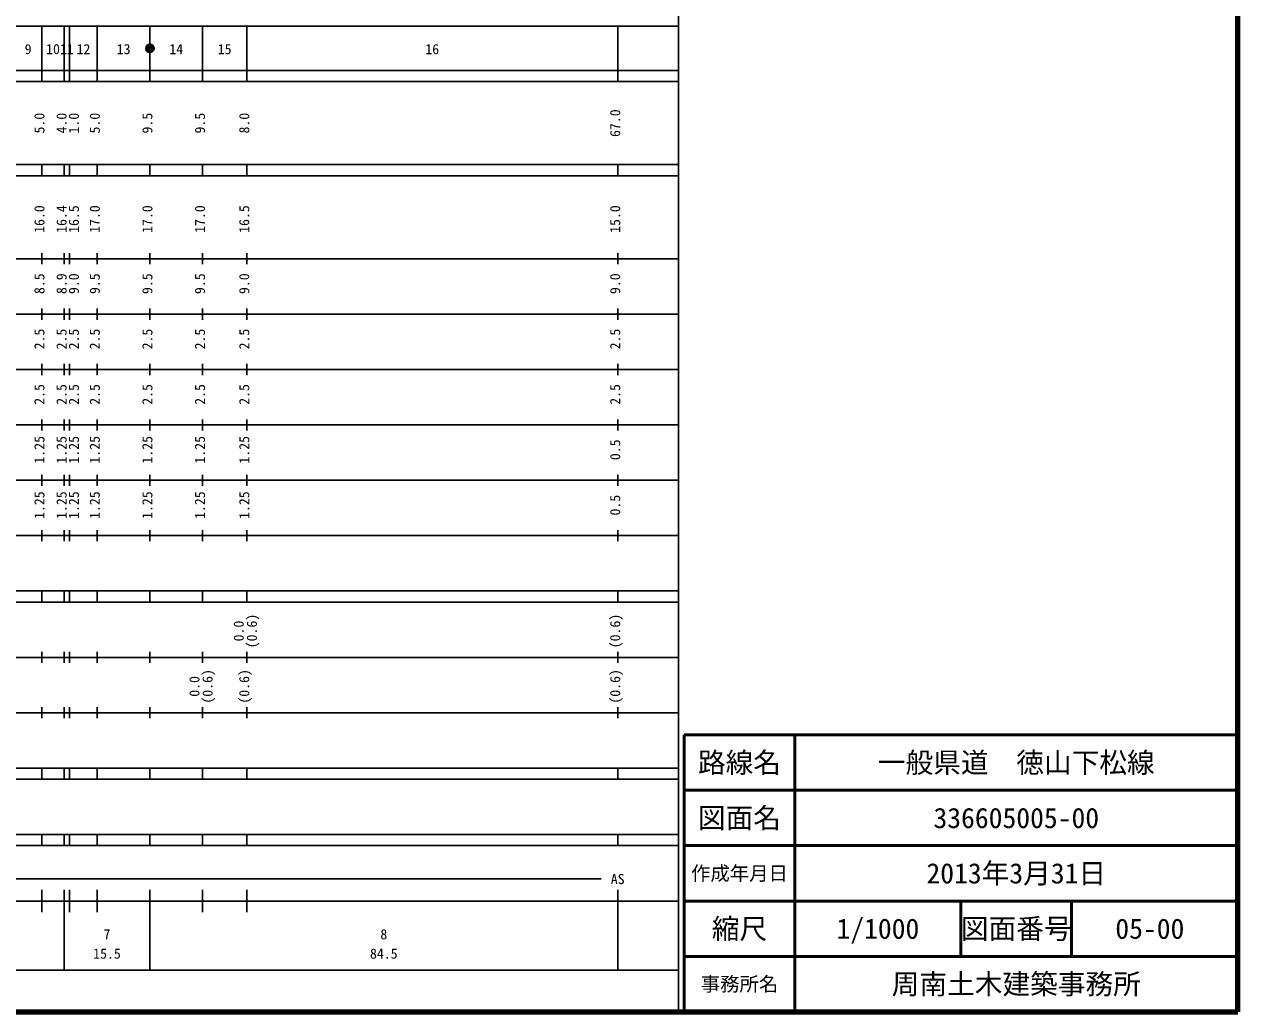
# Model space of a CAD drawing. Units: millimetres on the paper, enlarged 1000 times. Extents: x 40000 to 680000, y 20000 to 380000.
# Drawn here: x 460806 to 680000, y 20000 to 198357 of the extents above; entities that cross this region are included whole.
import ezdxf
from ezdxf.enums import TextEntityAlignment as Align

# ---------------------------------------------------------------- set-up
doc = ezdxf.new("R2010")
doc.units = ezdxf.units.MM
doc.header["$LTSCALE"] = 1000
for name, color, linetype, lineweight in [('M-BGD', 7, 'Continuous', 25), ('M-TTL', 2, 'Continuous', 13), ('M-TTL-BAND', 7, 'Continuous', 25), ('M-TTL-FRAM', 2, 'Continuous', 50), ('M-TTL-LINE', 7, 'Continuous', 50)]:
    doc.layers.add(name, color=color, linetype=linetype, lineweight=lineweight)
doc.layers.add('M-TTL-TXT', color=7, linetype='Continuous')
doc.styles.add('ＭＳ ゴシック', font='')
doc.styles.get('ＭＳ ゴシック').set_extended_font_data('MS Gothic')

msp = doc.modelspace()

# ---------------------------------------------------------------- hatches: boundary and pattern name
at = {"layer": 'M-BGD'}
msp.add_hatch(color=256, dxfattribs=at).paths.add_polyline_path([(484250, 194000, 1), (482750, 194000, 1)])

# ---------------------------------------------------------------- linework, layer by layer
msp.add_lwpolyline([(484250, 194000, 1), (482750, 194000, 1)], format="xyb", close=True, dxfattribs=at)
at = {"layer": 'M-TTL', "lineweight": 140}
for p, q in [((680000, 20000), (680000, 380000)), ((680000, 20000), (680000, 380000)), ((680000, 20000), (680000, 380000)), ((680000, 20000), (680000, 380000)), ((680000, 20000), (680000, 380000)), ((680000, 20000), (680000, 380000)), ((40000, 20000), (680000, 20000))]:
    msp.add_line(p, q, dxfattribs=at)
at = {"layer": 'M-TTL-BAND'}
for p, q in [((579000, 20000), (579000, 370000)), ((68000, 198000), (579000, 198000)), ((464000, 188000), (464000, 198000)), ((468000, 188000), (468000, 198000)), ((469000, 188000), (469000, 198000)), ((474000, 188000), (474000, 198000)), ((483500, 188000), (483500, 198000)), ((493000, 188000), (493000, 198000)), ((501000, 188000), (501000, 198000)), ((568000, 188000), (568000, 198000)), ((40000, 190000), (579000, 190000)), ((40000, 188000), (579000, 188000)), ((40000, 173000), (579000, 173000)), ((40000, 171000), (579000, 171000)), ((464000, 171000), (464000, 173000)), ((468000, 171000), (468000, 173000)), ((469000, 171000), (469000, 173000)), ((474000, 171000), (474000, 173000)), ((483500, 171000), (483500, 173000)), ((493000, 171000), (493000, 173000)), ((501000, 171000), (501000, 173000)), ((568000, 171000), (568000, 173000)), ((40000, 156000), (579000, 156000)), ((464000, 155000), (464000, 157000)), ((468000, 155000), (468000, 157000)), ((469000, 155000), (469000, 157000)), ((474000, 155000), (474000, 157000)), ((483500, 155000), (483500, 157000)), ((493000, 155000), (493000, 157000)), ((501000, 155000), (501000, 157000)), ((568000, 155000), (568000, 157000)), ((464000, 145000), (464000, 147000)), ((468000, 145000), (468000, 147000)), ((469000, 145000), (469000, 147000)), ((474000, 145000), (474000, 147000)), ((483500, 145000), (483500, 147000)), ((493000, 145000), (493000, 147000)), ((501000, 145000), (501000, 147000)), ((568000, 145000), (568000, 147000)), ((46000, 146000), (579000, 146000)), ((52000, 136000), (579000, 136000)), ((464000, 135000), (464000, 137000)), ((468000, 135000), (468000, 137000)), ((469000, 135000), (469000, 137000)), ((474000, 135000), (474000, 137000)), ((483500, 135000), (483500, 137000)), ((493000, 135000), (493000, 137000)), ((501000, 135000), (501000, 137000)), ((568000, 135000), (568000, 137000)), ((46000, 126000), (579000, 126000)), ((464000, 125000), (464000, 127000)), ((468000, 125000), (468000, 127000)), ((469000, 125000), (469000, 127000)), ((474000, 125000), (474000, 127000)), ((483500, 125000), (483500, 127000)), ((493000, 125000), (493000, 127000)), ((501000, 125000), (501000, 127000)), ((568000, 125000), (568000, 127000)), ((464000, 115000), (464000, 117000)), ((468000, 115000), (468000, 117000)), ((469000, 115000), (469000, 117000)), ((474000, 115000), (474000, 117000)), ((483500, 115000), (483500, 117000)), ((493000, 115000), (493000, 117000)), ((501000, 115000), (501000, 117000)), ((568000, 115000), (568000, 117000)), ((52000, 116000), (579000, 116000)), ((46000, 106000), (579000, 106000)), ((464000, 105000), (464000, 107000)), ((468000, 105000), (468000, 107000)), ((469000, 105000), (469000, 107000)), ((474000, 105000), (474000, 107000)), ((483500, 105000), (483500, 107000)), ((493000, 105000), (493000, 107000)), ((501000, 105000), (501000, 107000)), ((568000, 105000), (568000, 107000)), ((40000, 96000), (579000, 96000)), ((464000, 94000), (464000, 96000)), ((468000, 94000), (468000, 96000)), ((469000, 94000), (469000, 96000)), ((474000, 94000), (474000, 96000)), ((483500, 94000), (483500, 96000)), ((493000, 94000), (493000, 96000)), ((501000, 94000), (501000, 96000)), ((568000, 94000), (568000, 96000)), ((40000, 94000), (579000, 94000)), ((49000, 84000), (579000, 84000)), ((464000, 83000), (464000, 85000)), ((468000, 83000), (468000, 85000)), ((469000, 83000), (469000, 85000)), ((474000, 83000), (474000, 85000)), ((483500, 83000), (483500, 85000)), ((493000, 83000), (493000, 85000)), ((501000, 83000), (501000, 85000)), ((568000, 83000), (568000, 85000)), ((464000, 73000), (464000, 75000)), ((468000, 73000), (468000, 75000)), ((469000, 73000), (469000, 75000)), ((474000, 73000), (474000, 75000)), ((483500, 73000), (483500, 75000)), ((493000, 73000), (493000, 75000)), ((501000, 73000), (501000, 75000)), ((568000, 73000), (568000, 75000)), ((40000, 74000), (579000, 74000)), ((40000, 64000), (579000, 64000)), ((464000, 62000), (464000, 64000)), ((468000, 62000), (468000, 64000)), ((469000, 62000), (469000, 64000)), ((474000, 62000), (474000, 64000)), ((483500, 62000), (483500, 64000)), ((493000, 62000), (493000, 64000)), ((501000, 62000), (501000, 64000)), ((568000, 62000), (568000, 64000)), ((40000, 62000), (579000, 62000)), ((40000, 52000), (579000, 52000)), ((464000, 50000), (464000, 52000)), ((468000, 50000), (468000, 52000)), ((469000, 50000), (469000, 52000)), ((474000, 50000), (474000, 52000)), ((483500, 50000), (483500, 52000)), ((493000, 50000), (493000, 52000)), ((501000, 50000), (501000, 52000)), ((568000, 50000), (568000, 52000)), ((40000, 50000), (579000, 50000)), ((71000, 44000), (565000, 44000)), ((464000, 38000), (464000, 42000)), ((468000, 27500), (468000, 42000)), ((469000, 38000), (469000, 42000)), ((474000, 38000), (474000, 42000)), ((483500, 27500), (483500, 42000)), ((493000, 38000), (493000, 42000)), ((501000, 38000), (501000, 42000)), ((568000, 27500), (568000, 42000)), ((40000, 40000), (579000, 40000)), ((68000, 27500), (579000, 27500))]:
    msp.add_line(p, q, dxfattribs=at)
at = {"layer": 'M-TTL-FRAM'}
for p, q in [((680000, 70000), (580000, 70000)), ((580000, 70000), (580000, 20000))]:
    msp.add_line(p, q, dxfattribs=at)
at = {"layer": 'M-TTL-LINE'}
for p, q in [((600000, 70000), (600000, 20000)), ((680000, 60000), (580000, 60000)), ((680000, 50000), (580000, 50000)), ((680000, 40000), (580000, 40000)), ((630000, 40000), (630000, 30000)), ((650000, 40000), (650000, 30000)), ((680000, 30000), (580000, 30000))]:
    msp.add_line(p, q, dxfattribs=at)

# ---------------------------------------------------------------- texts
at = {"layer": 'M-TTL-BAND', "style": 'ＭＳ ゴシック'}
for s, p in [('9', (461500, 192405)), ('10', (466000, 192405)), ('11', (468500, 192405)), ('12', (471500, 192405)), ('13', (478750, 192405)), ('14', (488250, 192405)), ('15', (497000, 192405)), ('16', (534500, 192405)), ('AS', (568000, 42500)), ('7', (475750, 32523)), ('8', (525750, 32523)), ('15.5', (475750, 29033)), ('84.5', (525750, 29033))]:
    msp.add_text(s, height=1833, dxfattribs=at).set_placement(p, align=Align.BOTTOM_CENTER)
for s, p in [('5.0', (465000, 180500)), ('4.0', (469000, 180500)), ('1.0', (471222, 180500)), ('5.0', (475000, 180500)), ('9.5', (484500, 180500)), ('9.5', (494000, 180500)), ('8.0', (502000, 180500)), ('67.0', (569000, 180500)), ('16.0', (465000, 163174)), ('16.4', (469000, 163174)), ('16.5', (471222, 163174)), ('17.0', (475000, 163174)), ('17.0', (484500, 163174)), ('17.0', (494000, 163174)), ('16.5', (502000, 163174)), ('15.0', (569000, 163174)), ('8.5', (465000, 151500)), ('8.9', (469000, 151500)), ('9.0', (471222, 151500)), ('9.5', (475000, 151500)), ('9.5', (484500, 151500)), ('9.5', (494000, 151500)), ('9.0', (502000, 151500)), ('9.0', (569000, 151500)), ('2.5', (465000, 141500)), ('2.5', (469000, 141500)), ('2.5', (471222, 141500)), ('2.5', (475000, 141500)), ('2.5', (484500, 141500)), ('2.5', (494000, 141500)), ('2.5', (502000, 141500)), ('2.5', (569000, 141500)), ('2.5', (465000, 131500)), ('2.5', (469000, 131500)), ('2.5', (471222, 131500)), ('2.5', (475000, 131500)), ('2.5', (484500, 131500)), ('2.5', (494000, 131500)), ('2.5', (502000, 131500)), ('2.5', (569000, 131500)), ('1.25', (465000, 121500)), ('1.25', (469000, 121500)), ('1.25', (471222, 121500)), ('1.25', (475000, 121500)), ('1.25', (484500, 121500)), ('1.25', (494000, 121500)), ('1.25', (502000, 121500)), ('0.5', (569000, 121500)), ('1.25', (465000, 111500)), ('1.25', (469000, 111500)), ('1.25', (471222, 111500)), ('1.25', (475000, 111500)), ('1.25', (484500, 111500)), ('1.25', (494000, 111500)), ('1.25', (502000, 111500)), ('0.5', (569000, 111500)), ('0.0', (501000, 88764)), ('(0.6)', (503370, 88764)), ('(0.6)', (569000, 88764)), ('(0.6)', (495370, 78764)), ('(0.6)', (502000, 78764)), ('(0.6)', (569000, 78764)), ('0.0', (493000, 78764))]:
    msp.add_text(s, height=1833, rotation=90, dxfattribs=at).set_placement(p, align=Align.BOTTOM_CENTER)
at = {"layer": 'M-TTL-TXT', "style": 'ＭＳ ゴシック'}
for s, height, p in [('路線名', 3666, (590000, 65000)), ('路線名', 3666, (590000, 65000)), ('一般県道\u3000徳山下松線', 3666, (640000, 65000)), ('図面名', 3666, (590000, 55000)), ('図面名', 3666, (590000, 55000)), ('336605005-00', 3666, (640000, 55000)), ('作成年月日', 2566, (590000, 45000)), ('作成年月日', 2566, (590000, 45000)), ('2013年3月31日', 3666, (640000, 45000)), ('縮尺', 3666, (590000, 35000)), ('縮尺', 3666, (590000, 35000)), ('図面番号', 3666, (640000, 35000)), ('図面番号', 3666, (640000, 35000)), ('1/1000', 3666, (615000, 35000)), ('05-00', 3666, (664125, 35000)), ('事務所名', 2566, (590000, 25000)), ('事務所名', 2566, (590000, 25000)), ('周南土木建築事務所', 3666, (640000, 25000))]:
    msp.add_text(s, height=height, dxfattribs=at).set_placement(p, align=Align.MIDDLE_CENTER)

doc.saveas('drawing.dxf')
